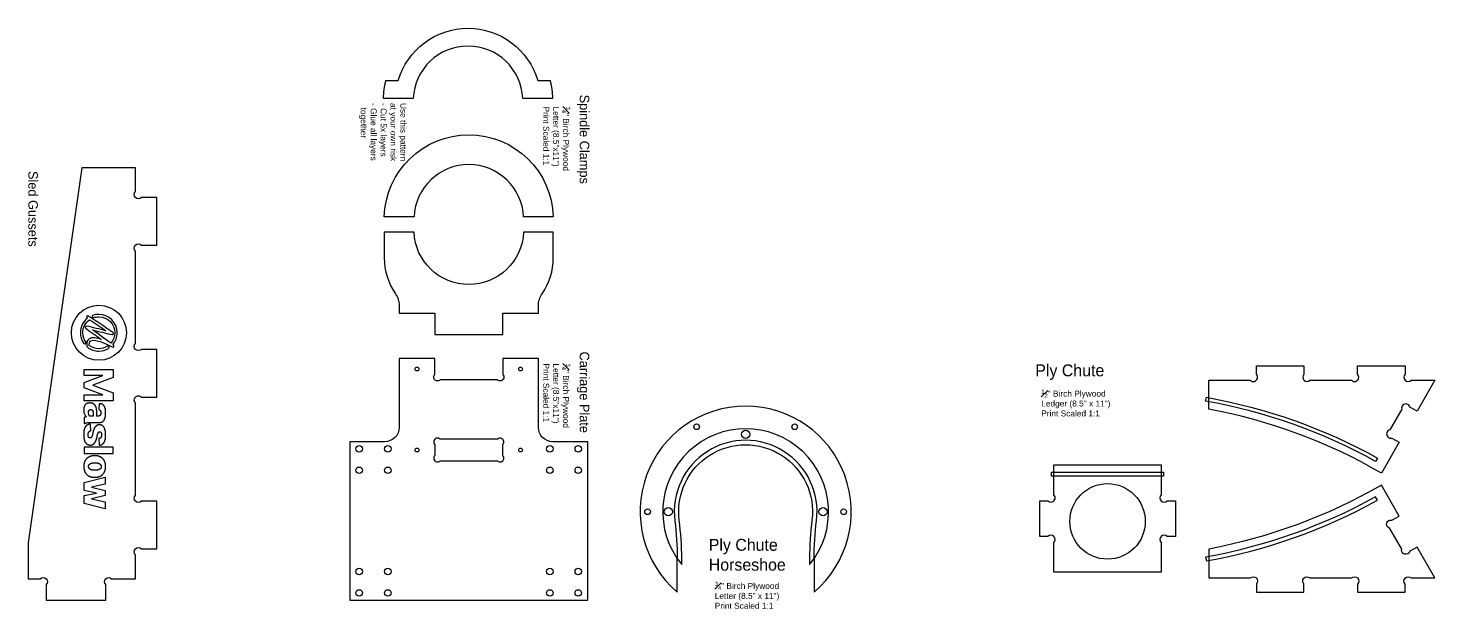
# Model space of a CAD drawing. Header units: millimetres. Extents: x -363 to 2067, y -255 to 2870.
# Drawn here: x 885 to 2067, y -255 to 232 of the extents above; entities that cross this region are included whole.
import ezdxf

# ---------------------------------------------------------------- set-up
doc = ezdxf.new("R2010")
doc.units = ezdxf.units.MM
doc.header["$MEASUREMENT"] = 0
for name, color, linetype in [('0.500in_Ply-T1_0.250in_1FL-Contours', 7, 'Continuous'), ('0.500in_Ply-T1_0.250in_1FL-ThruPockets', 7, 'Continuous'), ('0.500in_Ply-T2_0.1250in_1FL-0.080in_Pocket', 4, 'Continuous'), ('0.708in_Ply-T1_0.250in_1FL-0.125in_Pocket', 4, 'Continuous'), ('0.708in_Ply-T1_0.250in_1FL-Contours', 7, 'Continuous'), ('0.708in_Ply-T1_0.250in_1FL-ThruPockets', 4, 'Continuous'), ('0.708in_Ply-T2_0.125in_1FL-ThruPockets', 5, 'Continuous'), ('0.708in_Ply-T4_0.125in_Drill', 1, 'Continuous'), ('0.708in_Ply-T5_0.188in_Drill', 30, 'Continuous')]:
    doc.layers.add(name, color=color, linetype=linetype)
doc.layers.add('0.708in_Ply-T3_Engrave', color=3, linetype='Continuous', plot=False)

msp = doc.modelspace()

# ---------------------------------------------------------------- linework, layer by layer
at = {"layer": '0.500in_Ply-T1_0.250in_1FL-Contours'}
for points in [[(2045.5, -85.9, 1), (2038.7, -87.7), (2028.7, -105, 1), (2030.5, -111.9), (2036.5, -115.4), (2021.6, -141.3, 0.084988), (1876.6, -87.7), (1876.6, -63.4), (1911.5, -63.4, 1), (1916.6, -58.4), (1916.6, -51.4), (1956.6, -51.4), (1956.6, -58.4, 1), (1961.6, -63.4), (1996.5, -63.4, 1), (2001.6, -58.4), (2001.6, -51.4), (2041.6, -51.4), (2041.6, -58.4, 1), (2046.6, -63.4), (2066.6, -63.4), (2051.6, -89.3)], [(1836.6, -224.6), (1746.6, -224.6), (1746.6, -199.6, 1), (1741.5, -194.6), (1734.6, -194.6), (1734.6, -164.6), (1741.5, -164.6, 1), (1746.6, -159.6), (1746.6, -134.4), (1836.6, -134.4), (1836.6, -159.6, 1), (1841.6, -164.6), (1848.6, -164.6), (1848.6, -194.6), (1841.6, -194.6, 1), (1836.6, -199.6)], [(2045.5, -207, -1), (2038.7, -205.1), (2028.7, -187.8, -1), (2030.5, -180.9), (2036.5, -177.4), (2021.6, -151.5, -0.084988), (1876.6, -205.1), (1876.6, -229.4), (1911.5, -229.4, -1), (1916.6, -234.5), (1916.6, -241.4), (1956.6, -241.4), (1956.6, -234.5, -1), (1961.6, -229.4), (1996.5, -229.4, -1), (2001.6, -234.5), (2001.6, -241.4), (2041.6, -241.4), (2041.6, -234.5, -1), (2046.6, -229.4), (2066.6, -229.4), (2051.6, -203.5)]]:
    msp.add_lwpolyline(points, format="xyb", close=True, dxfattribs=at)
at = {"layer": '0.500in_Ply-T1_0.250in_1FL-ThruPockets'}
msp.add_circle((1791.6, -181.9), 31.7, dxfattribs=at)
at = {"layer": '0.500in_Ply-T2_0.1250in_1FL-0.080in_Pocket', "linetype": 'Continuous'}
for points in [[(2016.8, -131.5, 0.082156), (1874, -80.9), (1874.6, -77.7, -0.08219), (2018.5, -128.7)], [(2016.8, -161.3, -0.082156), (1874, -211.9), (1874.6, -215.1, 0.08219), (2018.5, -164.1)]]:
    msp.add_lwpolyline(points, format="xyb", close=True, dxfattribs=at)
at = {"layer": '0.500in_Ply-T2_0.1250in_1FL-0.080in_Pocket'}
msp.add_lwpolyline([(1744.6, -140.7), (1838.6, -140.7), (1838.6, -144), (1744.6, -144)], close=True, dxfattribs=at)
at = {"layer": '0.708in_Ply-T1_0.250in_1FL-0.125in_Pocket'}
msp.add_lwpolyline([(1433.9, -213.1, 0.031771), (1431.8, -180.9, -1.135852), (1543.3, -180.9, 0.031771), (1541.3, -213.1), (1541.3, -218.2, 2.123012), (1433.9, -218.2)], format="xyb", close=True, dxfattribs=at)
at = {"layer": '0.708in_Ply-T1_0.250in_1FL-Contours'}
for p, q in [((1430.1, -241.4), (1430.1, -213.1)), ((1545.1, -213.1), (1545.1, -241.4))]:
    msp.add_line(p, q, dxfattribs=at)
for points in [[(1325.3, 173.2), (1300.3, 173.2, 0.957427), (1208.4, 173.2), (1183.4, 173.2, -0.053454), (1185.4, 188.2), (1195.8, 188.2, -0.751068), (1312.9, 188.2), (1323.3, 188.2, -0.053454)], [(1209, 73.7), (1184, 73.7, -0.972223), (1326, 73.7), (1301, 73.7, 0.957427)], [(975, -82.5, -1.000152), (980, -77.5), (993, -77.5), (993, -37.5), (980, -37.5, -1), (975, -32.5), (975, 45, -1), (980, 50), (993, 50), (993, 90), (980, 90, -1), (975, 95), (975, 115), (930, 115), (885, -200), (885, -230), (895, -230, -1), (900, -235), (900, -248), (950, -248), (950, -235, -1), (955, -230), (975, -230), (975, -210, -1), (980, -205), (993, -205), (993, -165), (980, -165, -1), (975, -160)], [(1184, 39.3, 0.152611), (1193.4, 9.3, -0.152611), (1196.5, -0.7), (1196.5, -7), (1226.5, -7), (1226.5, -25), (1283.5, -25), (1283.5, -7), (1313.5, -7), (1313.5, -0.7, -0.152611), (1316.6, 9.3, 0.152611), (1326, 39.3), (1326, 61), (1301, 61, -0.957427), (1209, 61), (1184, 61)], [(1226.5, -58.5), (1226.5, -45), (1196.5, -45), (1196.5, -103, -0.414214), (1184.5, -115), (1155, -115), (1155, -248), (1355, -248), (1355, -115), (1325.5, -115, -0.414214), (1313.5, -103), (1313.5, -45), (1283.5, -45), (1283.5, -58.5, -1.006104), (1279, -63), (1231, -63, -1.006104)]]:
    msp.add_lwpolyline(points, format="xyb", close=True, dxfattribs=at)
msp.add_lwpolyline([(1545.1, -213.1, -0.031771), (1547.1, -181.4, 1.135852), (1428.1, -181.4, -0.031771), (1430.1, -213.1)], format="xyb", dxfattribs=at)
msp.add_arc((1487.6, -173.8), 88.7, 310.41, 229.59, dxfattribs=at)
at = {"layer": '0.708in_Ply-T1_0.250in_1FL-ThruPockets'}
msp.add_lwpolyline([(1283.5, -117.5, 1.006104), (1279, -113), (1231, -113, 1.006104), (1226.5, -117.5), (1226.5, -126.5, 1.006104), (1231, -131), (1279, -131, 1.006104), (1283.5, -126.5)], format="xyb", close=True, dxfattribs=at)
at = {"layer": '0.708in_Ply-T2_0.125in_1FL-ThruPockets'}
for centre, radius in [((1487.6, -108.8), 3.45), ((1163, -121), 2.75), ((1187, -121), 2.75), ((1323, -121), 2.75), ((1347, -121), 2.75), ((1163, -139), 2.75), ((1187, -139), 2.75), ((1323, -139), 2.75), ((1347, -139), 2.75), ((1422.6, -173.8), 3.45), ((1552.6, -173.8), 3.45), ((1163, -224), 2.75), ((1187, -224), 2.75), ((1323, -224), 2.75), ((1347, -224), 2.75), ((1163, -242), 2.75), ((1187, -242), 2.75), ((1323, -242), 2.75), ((1347, -242), 2.75)]:
    msp.add_circle(centre, radius, dxfattribs=at)
at = {"layer": '0.708in_Ply-T3_Engrave'}
for points in [[(939.3, -67.6), (956.4, -74), (956.4, -75.7), (956.4, -80.8), (931.9, -80.8), (931.9, -75.7), (947.7, -75.7), (931.9, -69.7), (931.9, -65.4), (931.9, -65.4), (931.9, -65.4), (947.7, -59.5), (931.9, -59.5), (931.9, -54.3), (956.4, -54.3), (956.4, -59.5), (956.4, -61.1), (939.3, -67.5)], [(931.9, -94.8), (931.9, -100), (932.1, -99.8), (932.3, -99.7), (932.5, -99.6), (932.7, -99.5), (933, -99.4), (933.2, -99.3), (933.5, -99.2), (933.9, -99.2), (934.2, -99.1), (934.6, -99), (935, -99), (935.4, -98.9), (935.8, -98.9), (936.3, -98.9), (936.7, -98.9), (937.2, -98.8), (944.4, -98.8), (944.6, -98.8), (944.8, -98.8), (944.9, -98.8), (945.1, -98.8), (945.3, -98.8), (945.4, -98.8), (945.6, -98.8), (945.7, -98.8), (945.9, -98.8), (946, -98.7), (946.2, -98.7), (946.3, -98.7), (946.4, -98.6), (946.6, -98.6), (946.7, -98.5), (946.8, -98.5), (947, -98.4), (947.1, -98.3), (947.2, -98.3), (947.3, -98.2), (947.5, -98.1), (947.6, -98), (947.7, -97.9), (947.8, -97.8), (947.9, -97.8), (948, -97.6), (948.1, -97.5), (948.2, -97.4), (948.3, -97.3), (948.4, -97.2), (948.5, -97.1), (948.6, -97), (948.6, -96.8), (948.7, -96.7), (948.8, -96.5), (948.9, -96.4), (949, -96.3), (949, -96.1), (949.1, -95.9), (949.2, -95.8), (949.2, -95.6), (949.3, -95.4), (949.3, -95.3), (949.4, -95.1), (949.5, -94.9), (949.5, -94.7), (949.5, -94.5), (949.6, -94.3), (949.6, -94.1), (949.7, -93.9), (949.7, -93.7), (949.7, -93.5), (949.8, -93.3), (949.8, -93), (949.8, -92.8), (949.8, -92.6), (949.9, -92.3), (949.9, -92.1), (949.9, -91.8), (949.9, -91.6), (949.9, -91.3), (949.9, -91.1), (949.9, -90.8), (949.9, -90.5), (949.9, -90.3), (949.9, -90.1), (949.9, -89.8), (949.9, -89.6), (949.9, -89.4), (949.9, -89.2), (949.9, -89), (949.8, -88.7), (949.8, -88.5), (949.8, -88.3), (949.8, -88.1), (949.7, -87.9), (949.7, -87.7), (949.7, -87.6), (949.6, -87.4), (949.6, -87.2), (949.6, -87), (949.5, -86.8), (949.5, -86.7), (949.4, -86.5), (949.4, -86.3), (949.3, -86.2), (949.2, -86), (949.2, -85.9), (949.1, -85.7), (949, -85.6), (949, -85.4), (948.9, -85.3), (948.8, -85.2), (948.7, -85.1), (948.7, -84.9), (948.6, -84.8), (948.5, -84.7), (948.4, -84.6), (948.3, -84.5), (948.2, -84.4), (948.1, -84.3), (948, -84.2), (947.9, -84.1), (947.8, -84), (947.7, -83.9), (947.6, -83.8), (947.5, -83.8), (947.4, -83.7), (947.3, -83.6), (947.1, -83.6), (947, -83.5), (946.9, -83.4), (946.8, -83.4), (946.6, -83.3), (946.5, -83.3), (946.4, -83.3), (946.2, -83.2), (946.1, -83.2), (945.9, -83.1), (945.8, -83.1), (945.6, -83.1), (945.5, -83.1), (945.3, -83.1), (945.2, -83.1), (945, -83.1), (944.9, -83.1), (944.7, -83.1), (944.5, -83.1), (944.1, -88), (944.3, -88), (944.4, -88), (944.5, -88), (944.6, -88), (944.7, -88.1), (944.8, -88.1), (944.9, -88.2), (945.1, -88.4), (945.2, -88.5), (945.4, -88.6), (945.5, -88.8), (945.6, -88.9), (945.6, -89.1), (945.7, -89.3), (945.8, -89.4), (945.8, -89.6), (945.9, -89.7), (945.9, -89.9), (945.9, -90), (945.9, -90.1), (946, -90.2), (946, -90.4), (946, -90.5), (946, -90.6), (946, -90.8), (946, -91), (946, -91.1), (945.9, -91.3), (945.9, -91.5), (945.9, -91.6), (945.9, -91.7), (945.8, -91.9), (945.7, -92.1), (945.7, -92.4), (945.5, -92.6), (945.4, -92.8), (945.3, -92.9), (945.1, -93.1), (945, -93.2), (944.8, -93.3), (944.6, -93.4), (944.4, -93.5), (944.2, -93.5), (943.9, -93.5), (943.7, -93.6), (943.4, -93.6), (943.1, -93.6), (942.7, -93.6), (942.4, -93.6), (942.4, -93.3), (942.5, -92.9), (942.5, -92.6), (942.5, -92.3), (942.5, -91.9), (942.5, -91.6), (942.5, -91.3), (942.5, -91), (942.6, -90.7), (942.6, -90.4), (942.5, -90.1), (942.5, -89.8), (942.5, -89.5), (942.5, -89.3), (942.5, -89), (942.5, -88.7), (942.4, -88.5), (942.4, -88.2), (942.4, -88), (942.3, -87.7), (942.3, -87.5), (942.3, -87.3), (942.2, -87), (942.2, -86.8), (942.1, -86.6), (942, -86.4), (942, -86.2), (941.9, -86), (941.8, -85.8), (941.8, -85.6), (941.7, -85.4), (941.6, -85.2), (941.5, -85.1), (941.4, -84.9), (941.3, -84.7), (941.2, -84.6), (941.1, -84.4), (941, -84.3), (940.9, -84.2), (940.8, -84), (940.7, -83.9), (940.6, -83.8), (940.4, -83.7), (940.3, -83.5), (940.2, -83.4), (940, -83.3), (939.9, -83.2), (939.8, -83.1), (939.6, -83.1), (939.5, -83), (939.3, -82.9), (939.2, -82.8), (939, -82.8), (938.8, -82.7), (938.7, -82.7), (938.5, -82.6), (938.3, -82.6), (938.1, -82.5), (937.9, -82.5), (937.8, -82.5), (937.6, -82.5), (937.4, -82.5), (937.2, -82.5), (937, -82.4), (936.8, -82.4), (936.6, -82.4), (936.5, -82.4), (936.3, -82.4), (936.2, -82.4), (936, -82.4), (935.9, -82.5), (935.7, -82.5), (935.6, -82.5), (935.4, -82.5), (935.3, -82.5), (935.1, -82.6), (935, -82.6), (934.9, -82.6), (934.7, -82.7), (934.6, -82.7), (934.5, -82.8), (934.4, -82.8), (934.2, -82.9), (934.1, -82.9), (934, -83), (933.9, -83), (933.8, -83.1), (933.7, -83.2), (933.6, -83.2), (933.5, -83.3), (933.4, -83.4), (933.3, -83.5), (933.2, -83.6), (933.1, -83.6), (933, -83.7), (932.9, -83.8), (932.8, -83.9), (932.7, -84), (932.7, -84.1), (932.6, -84.3), (932.5, -84.4), (932.4, -84.5), (932.4, -84.6), (932.3, -84.7), (932.3, -84.9), (932.2, -85), (932.1, -85.1), (932.1, -85.3), (932, -85.4), (932, -85.5), (931.9, -85.7), (931.9, -85.8), (931.9, -86), (931.8, -86.2), (931.8, -86.3), (931.7, -86.5), (931.7, -86.7), (931.7, -86.8), (931.7, -87), (931.6, -87.2), (931.6, -87.4), (931.6, -87.5), (931.6, -87.7), (931.6, -87.9), (931.6, -88.1), (931.6, -88.3), (931.6, -88.5), (931.6, -88.7), (931.6, -89.1), (931.6, -89.5), (931.6, -89.9), (931.7, -90.3), (931.8, -90.7), (931.9, -91), (932, -91.4), (932.2, -91.7), (932.3, -92), (932.5, -92.3), (932.7, -92.6), (932.9, -92.9), (933.2, -93.2), (933.4, -93.4), (933.7, -93.7), (934, -93.9), (933.4, -94.1), (932.8, -94.3), (932.3, -94.5)], [(939.4, -93.6), (936.7, -93.6), (936.6, -93.6), (936.6, -93.5), (936.5, -93.5), (936.4, -93.4), (936.4, -93.3), (936.3, -93.3), (936.3, -93.2), (936.2, -93.1), (936.2, -93), (936.1, -92.9), (936.1, -92.8), (936, -92.7), (936, -92.6), (935.9, -92.5), (935.9, -92.4), (935.9, -92.3), (935.8, -92.2), (935.8, -92.1), (935.7, -92), (935.7, -91.9), (935.7, -91.8), (935.7, -91.7), (935.6, -91.5), (935.6, -91.4), (935.6, -91.3), (935.6, -91.2), (935.6, -91.1), (935.5, -90.9), (935.5, -90.8), (935.5, -90.7), (935.5, -90.6), (935.5, -90.4), (935.5, -90.3), (935.5, -90.2), (935.5, -90.1), (935.5, -90), (935.5, -89.9), (935.6, -89.7), (935.6, -89.6), (935.6, -89.5), (935.6, -89.4), (935.7, -89.3), (935.7, -89.2), (935.7, -89.1), (935.8, -89), (935.8, -88.9), (935.8, -88.8), (935.9, -88.7), (935.9, -88.6), (936, -88.6), (936.1, -88.5), (936.1, -88.4), (936.2, -88.4), (936.3, -88.3), (936.3, -88.2), (936.4, -88.2), (936.4, -88.2), (936.5, -88.2), (936.5, -88.1), (936.5, -88.1), (936.6, -88.1), (936.6, -88.1), (936.7, -88.1), (936.7, -88), (936.8, -88), (936.8, -88), (936.9, -88), (936.9, -88), (937, -88), (937, -88), (937.1, -88), (937.1, -88), (937.2, -88), (937.3, -88), (937.5, -88), (937.6, -88), (937.8, -88), (937.9, -88.1), (938, -88.1), (938.1, -88.1), (938.3, -88.2), (938.4, -88.2), (938.5, -88.3), (938.6, -88.4), (938.7, -88.4), (938.8, -88.5), (938.8, -88.6), (938.9, -88.7), (939, -88.8), (939.1, -88.9), (939.1, -89), (939.2, -89.1), (939.2, -89.2), (939.3, -89.4), (939.3, -89.5), (939.4, -89.6), (939.4, -89.8), (939.4, -89.9), (939.4, -90.1), (939.4, -90.3), (939.5, -90.4), (939.5, -90.6), (939.5, -90.8), (939.5, -91), (939.4, -91.2)], [(937.2, -100.3), (937, -100.3), (936.8, -100.3), (936.7, -100.3), (936.5, -100.3), (936.3, -100.4), (936.2, -100.4), (936, -100.4), (935.9, -100.4), (935.7, -100.5), (935.5, -100.5), (935.4, -100.6), (935.3, -100.6), (935.1, -100.7), (935, -100.7), (934.8, -100.8), (934.7, -100.8), (934.6, -100.9), (934.4, -101), (934.3, -101.1), (934.2, -101.1), (934.1, -101.2), (933.9, -101.3), (933.8, -101.4), (933.7, -101.5), (933.6, -101.6), (933.5, -101.7), (933.4, -101.8), (933.3, -102), (933.2, -102.1), (933.1, -102.2), (933, -102.3), (932.9, -102.5), (932.8, -102.6), (932.7, -102.7), (932.6, -102.9), (932.6, -103), (932.5, -103.2), (932.4, -103.4), (932.3, -103.5), (932.3, -103.7), (932.2, -103.9), (932.2, -104), (932.1, -104.2), (932, -104.4), (932, -104.6), (931.9, -104.8), (931.9, -105), (931.8, -105.2), (931.8, -105.4), (931.7, -105.6), (931.7, -105.8), (931.7, -106), (931.6, -106.2), (931.6, -106.5), (931.6, -106.7), (931.6, -106.9), (931.5, -107.2), (931.5, -107.4), (931.5, -107.7), (931.5, -107.9), (931.5, -108.2), (931.5, -108.4), (931.5, -108.7), (931.5, -109), (931.5, -109.2), (931.5, -109.5), (931.5, -109.8), (931.5, -110), (931.5, -110.3), (931.5, -110.5), (931.5, -110.8), (931.6, -111), (931.6, -111.3), (931.6, -111.5), (931.6, -111.7), (931.7, -112), (931.7, -112.2), (931.7, -112.4), (931.8, -112.6), (931.8, -112.8), (931.9, -113), (931.9, -113.2), (932, -113.4), (932, -113.6), (932.1, -113.8), (932.1, -114), (932.2, -114.2), (932.3, -114.3), (932.3, -114.5), (932.4, -114.7), (932.5, -114.8), (932.6, -115), (932.6, -115.1), (932.7, -115.3), (932.8, -115.4), (932.9, -115.6), (933, -115.7), (933.1, -115.8), (933.2, -116), (933.3, -116.1), (933.4, -116.2), (933.5, -116.3), (933.6, -116.4), (933.7, -116.5), (933.8, -116.7), (933.9, -116.7), (934, -116.8), (934.1, -116.9), (934.3, -117), (934.4, -117.1), (934.5, -117.2), (934.7, -117.2), (934.8, -117.3), (934.9, -117.4), (935.1, -117.4), (935.2, -117.5), (935.3, -117.5), (935.5, -117.6), (935.6, -117.6), (935.8, -117.7), (936, -117.7), (936.1, -117.7), (936.3, -117.8), (936.4, -117.8), (936.6, -117.8), (936.8, -117.8), (936.9, -117.8), (937.1, -117.8), (937.3, -117.8), (937.4, -117.8), (937.5, -117.8), (937.7, -117.8), (937.8, -117.8), (937.9, -117.7), (938.1, -117.7), (938.2, -117.7), (938.3, -117.6), (938.5, -117.6), (938.6, -117.6), (938.7, -117.5), (938.8, -117.5), (938.9, -117.4), (939, -117.4), (939.1, -117.3), (939.3, -117.2), (939.4, -117.2), (939.5, -117.1), (939.6, -117), (939.7, -117), (939.8, -116.9), (939.9, -116.8), (940, -116.7), (940.1, -116.6), (940.1, -116.6), (940.2, -116.5), (940.3, -116.4), (940.5, -116.2), (940.6, -116), (940.8, -115.8), (941, -115.6), (941.1, -115.4), (941.2, -115.2), (941.4, -114.9), (941.5, -114.7), (941.6, -114.5), (941.7, -114.3), (941.8, -114), (941.9, -113.8), (942, -113.6), (942.1, -113.3), (942.2, -113.1), (942.2, -112.9), (942.3, -112.7), (942.4, -112.5), (942.4, -112.4), (942.5, -112), (942.6, -111.6), (942.7, -111.3), (942.7, -111), (942.8, -110.7), (942.8, -110.7), (942.9, -110.3), (942.9, -110.1), (942.9, -109.8), (943, -109.6), (943, -109.4), (943.1, -109.2), (943.1, -109), (943.2, -108.8), (943.2, -108.7), (943.3, -108.5), (943.3, -108.3), (943.4, -108.2), (943.4, -108), (943.5, -107.9), (943.5, -107.8), (943.6, -107.6), (943.7, -107.5), (943.7, -107.4), (943.8, -107.3), (943.8, -107.2), (943.9, -107.1), (944, -107.1), (944.1, -107), (944.1, -106.9), (944.2, -106.9), (944.3, -106.8), (944.4, -106.8), (944.4, -106.8), (944.5, -106.7), (944.6, -106.7), (944.7, -106.7), (944.8, -106.7), (944.8, -106.7), (944.9, -106.7), (945.1, -106.7), (945.3, -106.7), (945.5, -106.7), (945.6, -106.8), (945.8, -106.9), (945.9, -107), (946, -107.1), (946.1, -107.2), (946.2, -107.4), (946.3, -107.6), (946.4, -107.8), (946.4, -108.1), (946.5, -108.3), (946.5, -108.6), (946.5, -108.9), (946.5, -109.3), (946.5, -109.6), (946.5, -110), (946.4, -110.3), (946.4, -110.6), (946.3, -110.9), (946.2, -111.1), (946.1, -111.3), (945.9, -111.5), (945.8, -111.7), (945.6, -111.9), (945.4, -112), (945.2, -112.1), (945, -112.2), (944.7, -112.3), (944.5, -112.4), (944.2, -112.4), (944.6, -117.8), (944.7, -117.8), (944.9, -117.8), (945.1, -117.8), (945.2, -117.8), (945.4, -117.7), (945.5, -117.7), (945.7, -117.7), (945.8, -117.7), (946, -117.6), (946.1, -117.6), (946.3, -117.5), (946.4, -117.5), (946.5, -117.4), (946.7, -117.4), (946.8, -117.3), (946.9, -117.3), (947, -117.2), (947.2, -117.1), (947.3, -117.1), (947.4, -117), (947.5, -116.9), (947.6, -116.8), (947.7, -116.7), (947.8, -116.6), (947.9, -116.5), (948, -116.4), (948.1, -116.3), (948.2, -116.2), (948.3, -116.1), (948.4, -115.9), (948.5, -115.8), (948.6, -115.7), (948.7, -115.6), (948.8, -115.4), (948.8, -115.3), (948.9, -115.1), (949, -115), (949, -114.8), (949.1, -114.7), (949.2, -114.5), (949.2, -114.3), (949.3, -114.2), (949.4, -114), (949.4, -113.8), (949.5, -113.6), (949.5, -113.4), (949.6, -113.3), (949.6, -113.1), (949.6, -112.9), (949.7, -112.7), (949.7, -112.5), (949.7, -112.2), (949.8, -112), (949.8, -111.8), (949.8, -111.6), (949.8, -111.4), (949.9, -111.1), (949.9, -110.9), (949.9, -110.6), (949.9, -110.4), (949.9, -110.1), (949.9, -109.9), (949.9, -109.6), (949.9, -109.4), (949.9, -109.1), (949.9, -108.9), (949.9, -108.6), (949.9, -108.3), (949.9, -108.1), (949.9, -107.9), (949.9, -107.6), (949.9, -107.4), (949.8, -107.1), (949.8, -106.9), (949.8, -106.7), (949.7, -106.5), (949.7, -106.3), (949.7, -106), (949.6, -105.8), (949.6, -105.6), (949.6, -105.4), (949.5, -105.2), (949.5, -105.1), (949.4, -104.9), (949.4, -104.7), (949.3, -104.5), (949.3, -104.3), (949.2, -104.2), (949.1, -104), (949.1, -103.8), (949, -103.7), (948.9, -103.5), (948.8, -103.4), (948.8, -103.2), (948.7, -103.1), (948.6, -103), (948.5, -102.8), (948.4, -102.7), (948.4, -102.6), (948.3, -102.5), (948.2, -102.3), (948.1, -102.2), (948, -102.1), (947.9, -102), (947.8, -101.9), (947.7, -101.8), (947.5, -101.7), (947.4, -101.6), (947.3, -101.6), (947.2, -101.5), (947.1, -101.4), (947, -101.3), (946.8, -101.3), (946.7, -101.2), (946.6, -101.2), (946.4, -101.1), (946.3, -101.1), (946.2, -101), (946, -101), (945.9, -100.9), (945.7, -100.9), (945.6, -100.9), (945.4, -100.8), (945.3, -100.8), (945.1, -100.8), (945, -100.8), (944.8, -100.8), (944.6, -100.8), (944.5, -100.8), (944.5, -100.8), (944.4, -100.8), (944.3, -100.8), (944.2, -100.8), (944.1, -100.8), (944, -100.8), (943.9, -100.8), (943.8, -100.9), (943.7, -100.9), (943.7, -100.9), (943.6, -100.9), (943.5, -100.9), (943.4, -101), (943.3, -101), (943.3, -101), (943.2, -101.1), (943.1, -101.1), (943, -101.1), (942.9, -101.1), (942.9, -101.2), (942.8, -101.2), (942.7, -101.3), (942.7, -101.3), (942.6, -101.3), (942.5, -101.4), (942.4, -101.4), (942.4, -101.5), (942.2, -101.6), (942.1, -101.7), (942, -101.8), (941.9, -101.9), (941.7, -102), (941.6, -102.1), (941.5, -102.2), (941.4, -102.3), (941.3, -102.5), (941.2, -102.6), (941.1, -102.7), (941, -102.9), (940.9, -103), (940.8, -103.1), (940.7, -103.3), (940.6, -103.4), (940.5, -103.6), (940.5, -103.7), (940.4, -103.9), (940.3, -104), (940.2, -104.2), (940.2, -104.3), (940.1, -104.5), (940, -104.6), (940, -104.8), (939.9, -104.9), (939.8, -105.1), (939.8, -105.2), (939.7, -105.4), (939.7, -105.5), (939.6, -105.7), (939.6, -105.8), (939.5, -106), (939.5, -106.1), (939.5, -106.3), (939.4, -106.4), (939.4, -106.6), (939.3, -106.7), (939.3, -106.8), (939.3, -107), (939.3, -107.1), (939.2, -107.2), (939.2, -107.3), (939.2, -107.4), (939.2, -107.6), (939.1, -107.7), (939.1, -107.8), (939.1, -107.9), (939.1, -108), (939.1, -108.1), (939.1, -108.1), (939.1, -108.1), (939.1, -108.1), (939.1, -108.1), (939.1, -108.1), (939, -108.3), (939, -108.6), (938.9, -108.8), (938.9, -109), (938.8, -109.2), (938.8, -109.4), (938.7, -109.6), (938.7, -109.8), (938.6, -110), (938.5, -110.2), (938.5, -110.3), (938.4, -110.5), (938.4, -110.6), (938.3, -110.8), (938.2, -110.9), (938.2, -111), (938.1, -111.1), (938, -111.2), (938, -111.3), (937.9, -111.4), (937.8, -111.5), (937.8, -111.6), (937.7, -111.6), (937.6, -111.7), (937.5, -111.7), (937.5, -111.7), (937.4, -111.8), (937.3, -111.8), (937.2, -111.8), (937.1, -111.8), (937, -111.8), (937, -111.8), (936.7, -111.8), (936.6, -111.8), (936.4, -111.8), (936.2, -111.7), (936.1, -111.6), (935.9, -111.5), (935.8, -111.4), (935.7, -111.2), (935.6, -111), (935.5, -110.8), (935.4, -110.6), (935.3, -110.3), (935.3, -110), (935.3, -109.7), (935.2, -109.4), (935.2, -109.1), (935.2, -108.7), (935.3, -108.4), (935.3, -108.1), (935.4, -107.8), (935.5, -107.5), (935.6, -107.2), (935.7, -107), (935.8, -106.8), (935.9, -106.6), (936.1, -106.4), (936.3, -106.3), (936.5, -106.2), (936.7, -106), (936.9, -106), (937.2, -105.9), (937.5, -105.9)], [(940.7, -126.7), (940.5, -126.7), (940.3, -126.8), (940, -126.8), (939.8, -126.8), (939.6, -126.8), (939.4, -126.8), (939.1, -126.8), (938.9, -126.9), (938.7, -126.9), (938.5, -127), (938.3, -127), (938, -127), (937.8, -127.1), (937.6, -127.2), (937.4, -127.2), (937.2, -127.3), (937, -127.4), (936.8, -127.4), (936.6, -127.5), (936.4, -127.6), (936.2, -127.7), (936, -127.8), (935.8, -127.9), (935.6, -128), (935.5, -128.1), (935.3, -128.2), (935.1, -128.3), (934.9, -128.4), (934.8, -128.5), (934.6, -128.7), (934.4, -128.8), (934.3, -128.9), (934.1, -129.1), (934, -129.2), (933.8, -129.4), (933.7, -129.5), (933.5, -129.7), (933.4, -129.9), (933.3, -130), (933.1, -130.2), (933, -130.4), (932.9, -130.6), (932.8, -130.8), (932.7, -130.9), (932.6, -131.1), (932.5, -131.3), (932.4, -131.6), (932.3, -131.8), (932.2, -131.9), (932.2, -132), (932.2, -132.1), (932.1, -132.2), (932.1, -132.3), (932, -132.4), (932, -132.5), (932, -132.7), (931.9, -132.8), (931.9, -132.9), (931.9, -133), (931.9, -133.1), (931.8, -133.3), (931.8, -133.4), (931.8, -133.5), (931.7, -133.6), (931.7, -133.8), (931.7, -133.9), (931.7, -134), (931.7, -134.2), (931.6, -134.3), (931.6, -134.4), (931.6, -134.6), (931.6, -134.7), (931.6, -134.8), (931.6, -135), (931.6, -135.1), (931.6, -135.2), (931.6, -135.4), (931.6, -135.5), (931.6, -135.7), (931.6, -135.8), (931.6, -136), (931.6, -136.1), (931.6, -136.3), (931.6, -136.4), (931.6, -136.5), (931.6, -136.7), (931.6, -136.8), (931.6, -137), (931.6, -137.1), (931.6, -137.2), (931.6, -137.4), (931.7, -137.5), (931.7, -137.6), (931.7, -137.8), (931.7, -137.9), (931.7, -138), (931.8, -138.1), (931.8, -138.3), (931.8, -138.4), (931.8, -138.5), (931.9, -138.6), (931.9, -138.8), (931.9, -138.9), (932, -139), (932, -139.1), (932, -139.2), (932.1, -139.3), (932.1, -139.4), (932.2, -139.6), (932.2, -139.7), (932.3, -139.9), (932.4, -140.1), (932.5, -140.3), (932.6, -140.5), (932.7, -140.7), (932.8, -140.9), (932.9, -141.1), (933, -141.3), (933.1, -141.5), (933.3, -141.6), (933.4, -141.8), (933.5, -142), (933.7, -142.1), (933.8, -142.3), (934, -142.4), (934.1, -142.6), (934.3, -142.7), (934.4, -142.9), (934.6, -143), (934.7, -143.1), (934.9, -143.2), (935.1, -143.4), (935.3, -143.5), (935.4, -143.6), (935.6, -143.7), (935.8, -143.8), (936, -143.9), (936.2, -144), (936.4, -144.1), (936.6, -144.2), (936.8, -144.2), (937, -144.3), (937.2, -144.4), (937.4, -144.5), (937.6, -144.5), (937.8, -144.6), (938, -144.6), (938.2, -144.7), (938.5, -144.7), (938.7, -144.8), (938.9, -144.8), (939.1, -144.8), (939.4, -144.9), (939.6, -144.9), (939.8, -144.9), (940, -144.9), (940.3, -144.9), (940.5, -144.9), (940.7, -144.9), (941, -144.9), (941.2, -144.9), (941.4, -144.9), (941.7, -144.9), (941.9, -144.9), (942.1, -144.9), (942.4, -144.8), (942.6, -144.8), (942.8, -144.8), (943, -144.7), (943.2, -144.7), (943.5, -144.6), (943.7, -144.6), (943.9, -144.5), (944.1, -144.5), (944.3, -144.4), (944.5, -144.3), (944.7, -144.2), (944.9, -144.2), (945.1, -144.1), (945.3, -144), (945.5, -143.9), (945.7, -143.8), (945.9, -143.7), (946.1, -143.6), (946.2, -143.5), (946.4, -143.4), (946.6, -143.2), (946.7, -143.1), (946.9, -143), (947.1, -142.9), (947.2, -142.7), (947.4, -142.6), (947.5, -142.4), (947.7, -142.3), (947.8, -142.1), (948, -142), (948.1, -141.8), (948.2, -141.6), (948.4, -141.5), (948.5, -141.3), (948.6, -141.1), (948.7, -140.9), (948.8, -140.7), (948.9, -140.5), (949, -140.3), (949.1, -140.1), (949.2, -139.9), (949.3, -139.7), (949.3, -139.6), (949.4, -139.4), (949.4, -139.3), (949.4, -139.2), (949.5, -139.1), (949.5, -139), (949.6, -138.9), (949.6, -138.8), (949.6, -138.6), (949.6, -138.5), (949.7, -138.4), (949.7, -138.3), (949.7, -138.1), (949.7, -138), (949.8, -137.9), (949.8, -137.8), (949.8, -137.6), (949.8, -137.5), (949.8, -137.4), (949.9, -137.2), (949.9, -137.1), (949.9, -137), (949.9, -136.8), (949.9, -136.7), (949.9, -136.5), (949.9, -136.4), (949.9, -136.3), (949.9, -136.1), (949.9, -136), (949.9, -135.8), (949.9, -135.7), (949.9, -135.5), (949.9, -135.4), (949.9, -135.2), (949.9, -135.1), (949.9, -135), (949.9, -134.8), (949.9, -134.7), (949.9, -134.6), (949.9, -134.4), (949.8, -134.3), (949.8, -134.2), (949.8, -134), (949.8, -133.9), (949.8, -133.8), (949.7, -133.6), (949.7, -133.5), (949.7, -133.4), (949.7, -133.3), (949.6, -133.1), (949.6, -133), (949.6, -132.9), (949.5, -132.8), (949.5, -132.7), (949.5, -132.5), (949.4, -132.4), (949.4, -132.3), (949.4, -132.2), (949.3, -132.1), (949.3, -132), (949.2, -131.9), (949.2, -131.8), (949.1, -131.6), (949, -131.3), (948.9, -131.1), (948.8, -130.9), (948.7, -130.8), (948.6, -130.6), (948.5, -130.4), (948.3, -130.2), (948.2, -130), (948.1, -129.9), (947.9, -129.7), (947.8, -129.5), (947.7, -129.4), (947.5, -129.2), (947.4, -129.1), (947.2, -128.9), (947.1, -128.8), (946.9, -128.7), (946.7, -128.5), (946.6, -128.4), (946.4, -128.3), (946.2, -128.2), (946, -128.1), (945.8, -128), (945.7, -127.9), (945.5, -127.8), (945.3, -127.7), (945.1, -127.6), (944.9, -127.5), (944.7, -127.4), (944.5, -127.4), (944.3, -127.3), (944.1, -127.2), (943.9, -127.2), (943.7, -127.1), (943.4, -127), (943.2, -127), (943, -127), (942.8, -126.9), (942.6, -126.9), (942.4, -126.8), (942.1, -126.8), (941.9, -126.8), (941.7, -126.8), (941.4, -126.8), (941.2, -126.8), (941, -126.7)], [(956.4, -125), (956.4, -119.5), (931.9, -119.5), (931.9, -125)], [(935.5, -135.8), (935.5, -135.8), (935.5, -135.8), (935.5, -135.7), (935.5, -135.7), (935.6, -135.7), (935.6, -135.6), (935.6, -135.6), (935.6, -135.5), (935.6, -135.5), (935.6, -135.4), (935.6, -135.4), (935.6, -135.3), (935.6, -135.3), (935.6, -135.2), (935.6, -135.1), (935.7, -135.1), (935.7, -135), (935.7, -135), (935.7, -134.9), (935.8, -134.8), (935.8, -134.8), (935.8, -134.7), (935.8, -134.6), (935.9, -134.6), (935.9, -134.5), (936, -134.4), (936, -134.4), (936.1, -134.3), (936.1, -134.2), (936.2, -134.2), (936.2, -134.1), (936.3, -134), (936.4, -134), (936.4, -133.9), (936.5, -133.8), (936.6, -133.8), (936.7, -133.7), (936.8, -133.6), (936.9, -133.6), (937, -133.5), (937.1, -133.4), (937.2, -133.4), (937.3, -133.3), (937.4, -133.3), (937.5, -133.2), (937.6, -133.2), (937.8, -133.1), (937.9, -133.1), (938, -133), (938.2, -133), (938.3, -132.9), (938.5, -132.9), (938.7, -132.9), (938.8, -132.8), (938.9, -132.8), (939, -132.8), (939.1, -132.8), (939.2, -132.8), (939.3, -132.8), (939.4, -132.8), (939.5, -132.7), (939.6, -132.7), (939.7, -132.7), (939.8, -132.7), (939.9, -132.7), (940, -132.7), (940.1, -132.7), (940.2, -132.7), (940.3, -132.7), (940.4, -132.7), (940.6, -132.7), (940.7, -132.7), (940.8, -132.7), (940.9, -132.7), (941, -132.7), (941.1, -132.7), (941.3, -132.7), (941.4, -132.7), (941.5, -132.7), (941.6, -132.7), (941.7, -132.7), (941.8, -132.7), (941.9, -132.7), (942, -132.7), (942.1, -132.7), (942.2, -132.7), (942.3, -132.7), (942.4, -132.8), (942.5, -132.8), (942.6, -132.8), (942.7, -132.8), (942.8, -132.8), (942.9, -132.8), (943, -132.8), (943.1, -132.9), (943.3, -132.9), (943.5, -132.9), (943.6, -133), (943.8, -133), (943.9, -133.1), (944, -133.1), (944.2, -133.2), (944.3, -133.2), (944.4, -133.3), (944.5, -133.3), (944.6, -133.4), (944.8, -133.4), (944.9, -133.5), (944.9, -133.6), (945, -133.6), (945.1, -133.7), (945.2, -133.8), (945.3, -133.8), (945.4, -133.9), (945.4, -134), (945.5, -134), (945.6, -134.1), (945.6, -134.2), (945.7, -134.2), (945.7, -134.3), (945.8, -134.4), (945.8, -134.4), (945.9, -134.5), (945.9, -134.6), (946, -134.6), (946, -134.7), (946, -134.8), (946.1, -134.8), (946.1, -134.9), (946.1, -135), (946.1, -135), (946.1, -135.1), (946.2, -135.1), (946.2, -135.2), (946.2, -135.3), (946.2, -135.3), (946.2, -135.4), (946.2, -135.4), (946.2, -135.5), (946.2, -135.5), (946.2, -135.6), (946.3, -135.6), (946.3, -135.7), (946.3, -135.7), (946.3, -135.7), (946.3, -135.8), (946.3, -135.8), (946.3, -135.8), (946.3, -135.9), (946.3, -135.9), (946.3, -135.9), (946.3, -136), (946.3, -136), (946.3, -136.1), (946.2, -136.1), (946.2, -136.2), (946.2, -136.2), (946.2, -136.3), (946.2, -136.3), (946.2, -136.4), (946.2, -136.4), (946.2, -136.5), (946.2, -136.5), (946.1, -136.6), (946.1, -136.7), (946.1, -136.7), (946.1, -136.8), (946.1, -136.8), (946, -136.9), (946, -137), (946, -137), (945.9, -137.1), (945.9, -137.2), (945.8, -137.3), (945.8, -137.3), (945.7, -137.4), (945.7, -137.5), (945.6, -137.5), (945.6, -137.6), (945.5, -137.7), (945.4, -137.7), (945.4, -137.8), (945.3, -137.9), (945.2, -137.9), (945.1, -138), (945, -138), (944.9, -138.1), (944.9, -138.2), (944.8, -138.2), (944.6, -138.3), (944.5, -138.3), (944.4, -138.4), (944.3, -138.5), (944.2, -138.5), (944, -138.6), (943.9, -138.6), (943.8, -138.6), (943.6, -138.7), (943.5, -138.7), (943.3, -138.8), (943.1, -138.8), (943, -138.8), (942.9, -138.9), (942.8, -138.9), (942.7, -138.9), (942.6, -138.9), (942.5, -138.9), (942.4, -138.9), (942.3, -138.9), (942.2, -138.9), (942.1, -139), (942, -139), (941.9, -139), (941.8, -139), (941.7, -139), (941.6, -139), (941.5, -139), (941.4, -139), (941.3, -139), (941.1, -139), (941, -139), (940.9, -139), (940.8, -139), (940.7, -139), (940.6, -139), (940.4, -139), (940.3, -139), (940.2, -139), (940.1, -139), (940, -139), (939.9, -139), (939.8, -139), (939.7, -139), (939.6, -138.9), (939.5, -138.9), (939.4, -138.9), (939.3, -138.9), (939.2, -138.9), (939.1, -138.9), (939, -138.9), (938.9, -138.9), (938.8, -138.8), (938.7, -138.8), (938.5, -138.8), (938.3, -138.7), (938.2, -138.7), (938, -138.6), (937.9, -138.6), (937.8, -138.6), (937.6, -138.5), (937.5, -138.5), (937.4, -138.4), (937.3, -138.3), (937.2, -138.3), (937.1, -138.2), (937, -138.2), (936.9, -138.1), (936.8, -138), (936.7, -138), (936.6, -137.9), (936.5, -137.9), (936.4, -137.8), (936.4, -137.7), (936.3, -137.7), (936.2, -137.6), (936.2, -137.5), (936.1, -137.5), (936.1, -137.4), (936, -137.3), (936, -137.3), (935.9, -137.2), (935.9, -137.1), (935.8, -137), (935.8, -137), (935.8, -136.9), (935.8, -136.8), (935.7, -136.8), (935.7, -136.7), (935.7, -136.7), (935.7, -136.6), (935.6, -136.5), (935.6, -136.5), (935.6, -136.4), (935.6, -136.4), (935.6, -136.3), (935.6, -136.3), (935.6, -136.2), (935.6, -136.2), (935.6, -136.1), (935.6, -136.1), (935.6, -136), (935.5, -136), (935.5, -135.9), (935.5, -135.9), (935.5, -135.9)], [(938.2, -162.9), (949.6, -165.6), (949.6, -171.3), (931.9, -167), (931.9, -160.2), (942.3, -158.1), (942.3, -158.1), (931.9, -156), (931.9, -149.2), (949.6, -144.9), (949.6, -150.6), (938.2, -153.2), (949.6, -155.9), (949.6, -160.3)]]:
    msp.add_lwpolyline(points, close=True, dxfattribs=at)
for points, knots in [([(944.3, -0.4), (931.5, -0.4), (921.2, -10.8), (921.2, -23.5), (921.2, -36.3), (931.5, -46.6), (944.3, -46.6), (957, -46.6), (967.4, -36.3), (967.4, -23.5), (967.4, -10.8), (957, -0.4), (944.3, -0.4)], [0, 0, 0, 0, 1, 1, 1, 2, 2, 2, 3, 3, 3, 4, 4, 4, 4]), ([(934.2, -35), (933.7, -32), (934.3, -29.9), (936, -28.7), (938.4, -27.1), (942.5, -27.8), (946.4, -29.1), (942, -26), (937.6, -22.9), (933.2, -19.8), (932.9, -19.6), (932.8, -19.3), (932.8, -18.9), (932.8, -18.8), (932.8, -18.6), (932.9, -18.5), (933.1, -18.1), (933.6, -17.8), (934, -17.9), (939.4, -19.2), (944.8, -20.5), (950.2, -21.8), (945.6, -18.7), (941.1, -15.6), (936.5, -12.6), (932.9, -15.1), (930.8, -19.1), (930.8, -23.5), (930.8, -26.3), (931.6, -29), (933.2, -31.2), (933.5, -31.7), (933.4, -32.3), (933, -32.7), (932.5, -33), (931.8, -32.9), (931.5, -32.4), (929.7, -29.8), (928.7, -26.7), (928.7, -23.5), (928.7, -18.7), (930.9, -14.3), (934.7, -11.3), (934.6, -11.3), (934.5, -11.2), (934.4, -11.2), (934, -10.9), (933.8, -10.2), (934.2, -9.7), (934.5, -9.3), (935.1, -9.1), (935.6, -9.5), (942.4, -14.1), (949.3, -18.7), (956.1, -23.2), (956.5, -23.5), (956.7, -24.1), (956.5, -24.5), (956.3, -25), (955.8, -25.2), (955.3, -25.1), (949.8, -23.8), (944.3, -22.5), (938.8, -21.2), (944, -24.8), (949.2, -28.5), (954.4, -32.2), (956.5, -29.8), (957.6, -26.7), (957.6, -23.5), (957.6, -16.1), (951.6, -10.1), (944.2, -10.1), (942.7, -10.1), (941.3, -10.4), (939.9, -10.8), (939.4, -11), (938.8, -10.7), (938.6, -10.2), (938.6, -10.1), (938.5, -10), (938.5, -9.9), (938.5, -9.4), (938.8, -9), (939.3, -8.9), (940.8, -8.3), (942.5, -8.1), (944.2, -8.1), (952.7, -8.1), (959.6, -15), (959.6, -23.5), (959.6, -27.2), (958.4, -30.6), (956.1, -33.4), (956.2, -33.5), (956.4, -33.6), (956.5, -33.7), (957, -34), (957.1, -34.6), (956.8, -35.1), (956.5, -35.5), (955.9, -35.7), (955.4, -35.4), (950, -32.3), (940.3, -28.3), (937.2, -30.4), (936.3, -31.1), (935.9, -32.4), (936.2, -34.3), (938.5, -36), (941.3, -36.9), (944.2, -36.9), (946.8, -36.9), (949.3, -36.2), (951.4, -34.8), (951.9, -34.5), (952.5, -34.6), (952.8, -35.1), (953.2, -35.6), (953, -36.2), (952.5, -36.5), (950, -38.1), (947.2, -39), (944.2, -39), (940.7, -39), (937.3, -37.8), (934.6, -35.6), (934.4, -35.5), (934.2, -35.3), (934.2, -35)], [0, 0, 0, 0, 1, 1, 1, 2, 2, 2, 3, 3, 3, 4, 4, 4, 5, 5, 5, 6, 6, 6, 7, 7, 7, 8, 8, 8, 9, 9, 9, 10, 10, 10, 11, 11, 11, 12, 12, 12, 13, 13, 13, 14, 14, 14, 15, 15, 15, 16, 16, 16, 17, 17, 17, 18, 18, 18, 19, 19, 19, 20, 20, 20, 21, 21, 21, 22, 22, 22, 23, 23, 23, 24, 24, 24, 25, 25, 25, 26, 26, 26, 27, 27, 27, 28, 28, 28, 29, 29, 29, 30, 30, 30, 31, 31, 31, 32, 32, 32, 33, 33, 33, 34, 34, 34, 35, 35, 35, 36, 36, 36, 37, 37, 37, 38, 38, 38, 39, 39, 39, 40, 40, 40, 41, 41, 41, 42, 42, 42, 43, 43, 43, 43])]:
    msp.add_open_spline(points, degree=3, knots=knots, dxfattribs=at)
at = {"layer": '0.708in_Ply-T4_0.125in_Drill'}
for centre in [(1211.5, -54), (1298.5, -54), (1211.5, -122), (1298.5, -122)]:
    msp.add_circle(centre, 1.59, dxfattribs=at)
at = {"layer": '0.708in_Ply-T5_0.188in_Drill'}
for centre in [(1446.4, -102.5), (1528.8, -102.5), (1405.2, -173.8), (1569.9, -173.8)]:
    msp.add_circle(centre, 2.38, dxfattribs=at)

# ---------------------------------------------------------------- texts
at = {"linetype": 'Continuous', "attachment_point": 1, "rotation": 270}
for s, width, insert, char_height in [('\\A1;{\\fArial|b0|i0|c0|p34;Use this pattern \\Pat your own risk\\P- Cut 5x layers\\P- Glue all layers\\P  together}', 171.186, (1202.6, 169.4), 5), ('\\A1;{\\fArial|b0|i0|c0|p34;\\H0.7x;\\S3#4;\\H1.4286x;" Birch Plywood\\PLetter (8.5"x11")\\PPrint Scaled 1:1}', 171.186, (1340.2, 166.4), 5), ('\\A1;Spindle Clamps', 256.565, (1356.2, 176.4), 8), ('\\A1;Sled Gussets', 256.565, (893, 112.3), 8), ('\\A1;Carriage Plate', 256.565, (1356.2, -39.3), 8), ('\\A1;{\\fArial|b0|i0|c0|p34;\\H0.7x;\\S3#4;\\H1.4286x;" Birch Plywood\\PLetter (8.5"x11")\\PPrint Scaled 1:1}', 171.186, (1340.2, -49.3), 5)]:
    msp.add_mtext_dynamic_manual_height_columns(s, width=width, gutter_width=1, heights=[0], dxfattribs=dict(at, insert=insert, char_height=char_height))
at = {"linetype": 'Continuous', "attachment_point": 1}
for s, width, insert, char_height in [('\\A1;Ply Chute ', 79.049, (1730.9, -50.1), 10), ('\\A1;{\\fArial|b0|i0|c0|p34;\\H0.7x;\\S1#2;\\H1.4286x;" Birch Plywood\\PLedger (8.5" x 11")\\PPrint Scaled 1:1}', 61.421, (1735.9, -71.1), 5), ('\\A1;Ply Chute \\PHorseshoe', 79.049, (1456.6, -196.6), 10), ('\\A1;{\\fArial|b0|i0|c0|p34;\\H0.7x;\\S3#4;\\H1.4286x;" Birch Plywood\\PLetter (8.5" x 11")\\PPrint Scaled 1:1}', 61.421, (1461.6, -232.6), 5)]:
    msp.add_mtext_dynamic_manual_height_columns(s, width=width, gutter_width=1, heights=[0], dxfattribs=dict(at, insert=insert, char_height=char_height))

doc.saveas('drawing.dxf')
